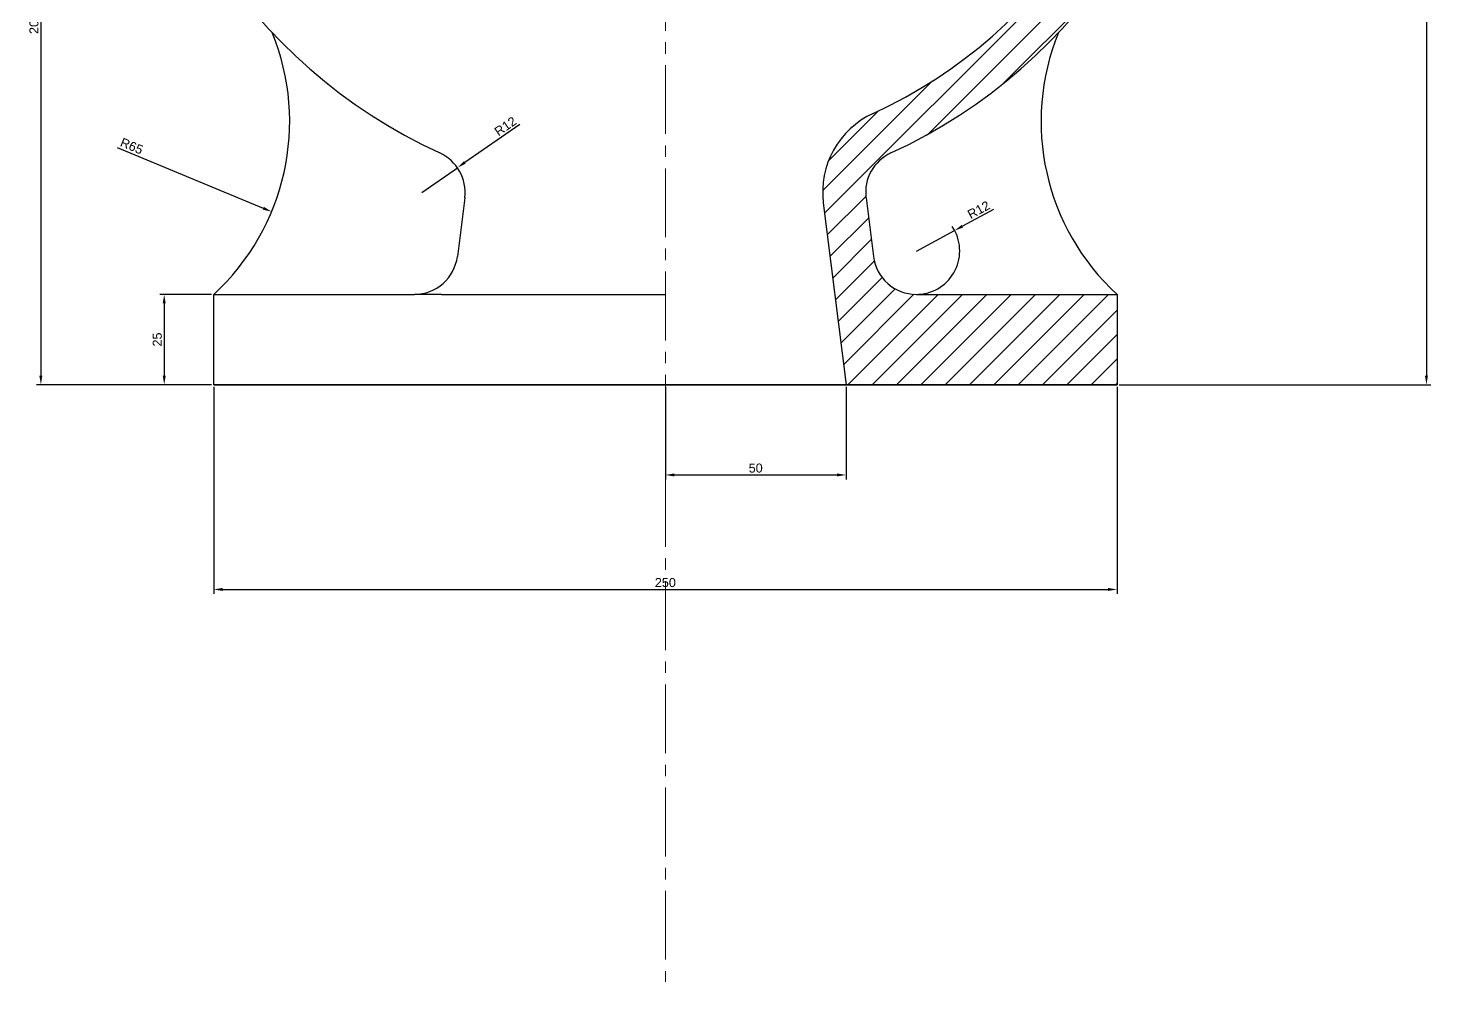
# Model space of a CAD drawing. Header units: millimetres. Extents: x 2037 to 2642, y 1249 to 1963.
# Drawn here: x 2047.9 to 2436.2, y 1248.8 to 1512.9 of the extents above; entities that cross this region are included whole.
import ezdxf

# ---------------------------------------------------------------- set-up
doc = ezdxf.new("R2010")
doc.units = ezdxf.units.MM
doc.linetypes.add('CENTER2', pattern=[28.575, 19.05, -3.175, 3.175, -3.175])
for name, color, linetype, lineweight in [('centerline', 3, 'CENTER2', 20), ('dimension', 1, 'Continuous', 20), ('object', 7, 'Continuous', 25)]:
    doc.layers.add(name, color=color, linetype=linetype, lineweight=lineweight)
doc.styles.get("Standard").update_dxf_attribs({"font": 'Arial.ttf'})
doc.dimstyles.new('ISO-25', dxfattribs={"dimtxt": 2.5, "dimasz": 2.5, "dimexe": 1.25, "dimexo": 0.625, "dimtad": 1, "dimtxsty": 'Standard', "dimcen": 2.5, "dimadec": 0, "dimazin": 0, "dimtfac": 1, "dimtmove": 0, "dimatfit": 3, "dimfxl": 1, "dimarcsym": 0})

# ---------------------------------------------------------------- blocks, each defined once
blk = doc.blocks.new('*D73')
at = {"layer": 'Defpoints', "color": 0, "transparency": 16777216}
for p in [(2381.81, 1839.13), (2349.31, 1414.13), (2434.94, 1414.13)]:
    blk.add_point(p, dxfattribs=at)
at = {"layer": 'dimension', "color": 0, "lineweight": -2, "transparency": 16777216}
for p, q in [((2382.44, 1839.13), (2436.19, 1839.13)), ((2434.94, 1836.63), (2434.94, 1416.63)), ((2349.94, 1414.13), (2436.19, 1414.13))]:
    blk.add_line(p, q, dxfattribs=at)
at = {"layer": 'dimension', "color": 0, "transparency": 16777216}
for points in [[(2434.53, 1836.63), (2435.36, 1836.63), (2434.94, 1839.13)], [(2434.53, 1416.63), (2435.36, 1416.63), (2434.94, 1414.13)]]:
    blk.add_solid(points, dxfattribs=at)
at = {"layer": 'dimension', "color": 0, "transparency": 16777216, "insert": (2433.04, 1626.63), "char_height": 2.5, "attachment_point": 5, "rotation": 90}
blk.add_mtext('425', dxfattribs=at)
blk = doc.blocks.new('*D75')
at = {"layer": 'Defpoints', "color": 0, "transparency": 16777216}
for p in [(2224.31, 1414.13), (2274.31, 1414.13), (2274.31, 1389.13)]:
    blk.add_point(p, dxfattribs=at)
at = {"layer": 'dimension', "color": 0, "lineweight": -2, "transparency": 16777216}
for p, q in [((2224.31, 1413.5), (2224.31, 1387.88)), ((2274.31, 1413.5), (2274.31, 1387.88)), ((2226.81, 1389.13), (2271.81, 1389.13))]:
    blk.add_line(p, q, dxfattribs=at)
at = {"layer": 'dimension', "color": 0, "transparency": 16777216}
for points in [[(2226.81, 1389.55), (2226.81, 1388.72), (2224.31, 1389.13)], [(2271.81, 1389.55), (2271.81, 1388.72), (2274.31, 1389.13)]]:
    blk.add_solid(points, dxfattribs=at)
at = {"layer": 'dimension', "color": 0, "transparency": 16777216, "insert": (2249.31, 1391.03), "char_height": 2.5, "attachment_point": 5}
blk.add_mtext('50', dxfattribs=at)
blk = doc.blocks.new('*D76')
at = {"layer": 'Defpoints', "color": 0, "transparency": 16777216}
for p in [(2099.31, 1414.13), (2349.31, 1414.13), (2349.31, 1357.44)]:
    blk.add_point(p, dxfattribs=at)
at = {"layer": 'dimension', "color": 0, "lineweight": -2, "transparency": 16777216}
for p, q in [((2099.31, 1413.5), (2099.31, 1356.19)), ((2349.31, 1413.5), (2349.31, 1356.19)), ((2101.81, 1357.44), (2346.81, 1357.44))]:
    blk.add_line(p, q, dxfattribs=at)
at = {"layer": 'dimension', "color": 0, "transparency": 16777216}
for points in [[(2101.81, 1357.86), (2101.81, 1357.02), (2099.31, 1357.44)], [(2346.81, 1357.86), (2346.81, 1357.02), (2349.31, 1357.44)]]:
    blk.add_solid(points, dxfattribs=at)
at = {"layer": 'dimension', "color": 0, "transparency": 16777216, "insert": (2224.31, 1359.34), "char_height": 2.5, "attachment_point": 5}
blk.add_mtext('250', dxfattribs=at)
blk = doc.blocks.new('*D77')
at = {"layer": 'Defpoints', "color": 0, "transparency": 16777216}
for p in [(2099.31, 1439.13), (2085.61, 1414.13), (2099.31, 1414.13)]:
    blk.add_point(p, dxfattribs=at)
at = {"layer": 'dimension', "color": 0, "lineweight": -2, "transparency": 16777216}
for p, q in [((2098.69, 1439.13), (2084.36, 1439.13)), ((2085.61, 1436.63), (2085.61, 1416.63)), ((2098.69, 1414.13), (2084.36, 1414.13))]:
    blk.add_line(p, q, dxfattribs=at)
at = {"layer": 'dimension', "color": 0, "transparency": 16777216}
for points in [[(2085.2, 1436.63), (2086.03, 1436.63), (2085.61, 1439.13)], [(2085.2, 1416.63), (2086.03, 1416.63), (2085.61, 1414.13)]]:
    blk.add_solid(points, dxfattribs=at)
at = {"layer": 'dimension', "color": 0, "transparency": 16777216, "insert": (2083.71, 1426.63), "char_height": 2.5, "attachment_point": 5, "rotation": 90}
blk.add_mtext('25', dxfattribs=at)
blk = doc.blocks.new('*D78')
at = {"layer": 'Defpoints', "color": 0, "transparency": 16777216}
for p in [(2173.81, 1614.13), (2051.48, 1414.13), (2099.31, 1414.13)]:
    blk.add_point(p, dxfattribs=at)
at = {"layer": 'dimension', "color": 0, "lineweight": -2, "transparency": 16777216}
for p, q in [((2173.19, 1614.13), (2050.23, 1614.13)), ((2051.48, 1611.63), (2051.48, 1416.63)), ((2098.69, 1414.13), (2050.23, 1414.13))]:
    blk.add_line(p, q, dxfattribs=at)
at = {"layer": 'dimension', "color": 0, "transparency": 16777216}
for points in [[(2051.06, 1611.63), (2051.89, 1611.63), (2051.48, 1614.13)], [(2051.06, 1416.63), (2051.89, 1416.63), (2051.48, 1414.13)]]:
    blk.add_solid(points, dxfattribs=at)
at = {"layer": 'dimension', "color": 0, "transparency": 16777216, "insert": (2049.57, 1514.13), "char_height": 2.5, "attachment_point": 5, "rotation": 90}
blk.add_mtext('200', dxfattribs=at)
blk = doc.blocks.new('*D84')
at = {"layer": 'Defpoints', "color": 0, "transparency": 16777216}
for p in [(2166.74, 1474.21), (2156.87, 1467.38)]:
    blk.add_point(p, dxfattribs=at)
at = {"layer": 'dimension', "color": 0, "lineweight": -2, "transparency": 16777216}
for p, q in [((2184.08, 1486.2), (2168.8, 1475.63)), ((2156.87, 1467.38), (2166.74, 1474.21))]:
    blk.add_line(p, q, dxfattribs=at)
at = {"layer": 'dimension', "color": 0, "transparency": 16777216}
blk.add_solid([(2168.56, 1475.97), (2169.04, 1475.29), (2166.74, 1474.21)], dxfattribs=at)
at = {"layer": 'dimension', "color": 0, "transparency": 16777216, "insert": (2180.05, 1485.69), "char_height": 2.5, "attachment_point": 5, "rotation": 34.6751}
blk.add_mtext('R12', dxfattribs=at)
blk = doc.blocks.new('*D85')
at = {"layer": 'Defpoints', "color": 0, "transparency": 16777216}
for p in [(2055.34, 1487), (2115.35, 1462.02)]:
    blk.add_point(p, dxfattribs=at)
at = {"layer": 'dimension', "color": 0, "lineweight": -2, "transparency": 16777216}
blk.add_line((2072.55, 1479.83), (2113.04, 1462.98), dxfattribs=at)
at = {"layer": 'dimension', "color": 0, "transparency": 16777216}
blk.add_solid([(2113.2, 1463.36), (2112.88, 1462.59), (2115.35, 1462.02)], dxfattribs=at)
at = {"layer": 'dimension', "color": 0, "transparency": 16777216, "insert": (2076.63, 1480.19), "char_height": 2.5, "attachment_point": 5, "rotation": 337.4006}
blk.add_mtext('R65', dxfattribs=at)
blk = doc.blocks.new('*D86')
at = {"layer": 'Defpoints', "color": 0, "transparency": 16777216}
for p in [(2304.35, 1456.81), (2293.78, 1451.13)]:
    blk.add_point(p, dxfattribs=at)
at = {"layer": 'dimension', "color": 0, "lineweight": -2, "transparency": 16777216}
for p, q in [((2315.09, 1462.6), (2306.55, 1458)), ((2293.78, 1451.13), (2304.35, 1456.81))]:
    blk.add_line(p, q, dxfattribs=at)
blk.add_arc((2293.78, 1451.13), 12, 272.9842, 34.2669, dxfattribs=at)
at = {"layer": 'dimension', "color": 0, "transparency": 16777216}
blk.add_solid([(2306.35, 1458.37), (2306.74, 1457.63), (2304.35, 1456.81)], dxfattribs=at)
at = {"layer": 'dimension', "color": 0, "transparency": 16777216, "insert": (2311.03, 1462.55), "char_height": 2.5, "attachment_point": 5, "rotation": 28.2986}
blk.add_mtext('R12', dxfattribs=at)

msp = doc.modelspace()

# ---------------------------------------------------------------- hatches: boundary and pattern name
at = {"layer": 'object'}
h = msp.add_hatch(dxfattribs=at)
h.set_pattern_fill('ANSI31', color=4, scale=1.5)
h.set_pattern_definition([(45, (1422.268, 1369.8038), (-3.367596, 3.367596), [])])
h.paths.add_polyline_path([(2367.788, 1771.667, -0.4254518), (2379.779, 1784.126), (2381.811, 1784.126), (2381.811, 1839.126), (2366.771, 1839.126), (2366.771, 1793.126), (2368.16, 1793.126, 0.2831347), (2355.797, 1771.209), (2361.811, 1613.901, -0.2923779), (2281.802, 1489.221, 0.3268967), (2268.022, 1464.443), (2274.311, 1414.126), (2286.311, 1414.126), (2349.311, 1414.126), (2349.311, 1439.126), (2293.78, 1439.126, -0.3782425), (2281.873, 1449.637), (2279.841, 1465.891, -0.3270633), (2286.737, 1478.283, 0.2929845), (2373.811, 1614.126)])

# ---------------------------------------------------------------- linework, layer by layer
at = {"layer": 'centerline', "color": 1}
msp.add_line((2224.311, 1959.79), (2224.311, 1248.769), dxfattribs=at)
at = {"layer": 'object'}
for p, q in [((2168.782, 1465.891), (2166.75, 1449.637)), ((2268.022, 1464.443), (2274.311, 1414.126)), ((2279.841, 1465.891), (2281.873, 1449.637)), ((2099.311, 1414.126), (2099.311, 1439.126)), ((2099.311, 1439.126), (2154.843, 1439.126)), ((2162.311, 1439.126), (2154.843, 1439.126)), ((2162.311, 1439.126), (2224.311, 1439.126)), ((2293.78, 1439.126), (2349.311, 1439.126)), ((2349.311, 1439.126), (2349.311, 1439.129)), ((2349.311, 1439.126), (2349.311, 1414.126)), ((2349.312, 1439.126), (2349.313, 1439.128)), ((2099.311, 1414.126), (2349.311, 1414.126)), ((2349.311, 1414.126), (2099.311, 1414.126)), ((2174.311, 1414.126), (2162.311, 1414.126)), ((2224.311, 1414.126), (2174.311, 1414.126)), ((2224.311, 1414.126), (2274.311, 1414.126)), ((2224.311, 1414.126), (2274.311, 1414.126)), ((2224.311, 1414.126), (2274.311, 1414.126)), ((2274.311, 1414.126), (2286.311, 1414.126))]:
    msp.add_line(p, q, dxfattribs=at)
for centre, radius, start, end in [((2224.311, 1614.126), 149.5, 180, 245.31907), ((2224.311, 1614.126), 137.5, 294.71542, 0), ((2224.311, 1614.126), 149.5, 294.68093, 0), ((2055.337, 1486.997), 65, 312.57046, 22.24981), ((2393.286, 1486.997), 65, 157.75019, 227.42954), ((2291.836, 1467.42), 24, 114.71542, 187.12502), ((2156.875, 1467.379), 12, 352.87498, 65.31907), ((2291.748, 1467.379), 12, 114.68093, 187.12502), ((2154.843, 1451.126), 12, 270, 352.87498), ((2293.78, 1451.126), 12, 187.12502, 270)]:
    msp.add_arc(centre, radius, start, end, dxfattribs=at)

# ---------------------------------------------------------------- dimensions: what is measured, and where the dimension line sits
at = {"layer": 'dimension', "color": 30}
for base, p1, p2, picture, middle in [((2434.943, 1414.126), (2381.811, 1839.126), (2349.311, 1414.126), '*D73', (2433.042, 1626.626)), ((2051.475, 1414.126), (2173.811, 1614.126), (2099.311, 1414.126), '*D78', (2049.574, 1514.126)), ((2085.614, 1414.126), (2099.311, 1439.126), (2099.311, 1414.126), '*D77', (2083.713, 1426.626))]:
    dim = msp.add_linear_dim(base=base, p1=p1, p2=p2, angle=90, dimstyle='ISO-25', override={"dimadec": 1, "dimfrac": 2}, dxfattribs=at)
    dim.commit()
    dim.dimension.update_dxf_attribs({"geometry": picture, "text_midpoint": middle})
for center, mpoint, picture, middle in [((2156.875, 1467.379), (2166.743, 1474.206), '*D84', (2181.115, 1484.148)), ((2055.337, 1486.997), (2115.346, 1462.018), '*D85', (2075.897, 1478.438))]:
    dim = msp.add_radius_dim(center=center, mpoint=mpoint, dimstyle='ISO-25', override={"dimadec": 1, "dimfrac": 2}, dxfattribs=at)
    dim.commit()
    dim.dimension.update_dxf_attribs({"geometry": picture, "text_midpoint": middle, "dimtype": 164})
dim = msp.add_radius_dim(center=(2293.78, 1451.126), mpoint=(2304.346, 1456.814), dimstyle='ISO-25', override={"dimadec": 1, "dimfrac": 2}, dxfattribs=at)
dim.commit()
dim.dimension.update_dxf_attribs({"geometry": '*D86', "text_midpoint": (2311.026, 1462.546)})
for base, p1, p2, picture, middle in [((2349.311, 1357.441), (2099.311, 1414.126), (2349.311, 1414.126), '*D76', (2224.311, 1359.343)), ((2274.311, 1389.133), (2224.311, 1414.126), (2274.311, 1414.126), '*D75', (2249.311, 1391.035))]:
    dim = msp.add_linear_dim(base=base, p1=p1, p2=p2, dimstyle='ISO-25', override={"dimadec": 1, "dimfrac": 2}, dxfattribs=at)
    dim.commit()
    dim.dimension.update_dxf_attribs({"geometry": picture, "text_midpoint": middle})

doc.saveas('drawing.dxf')
